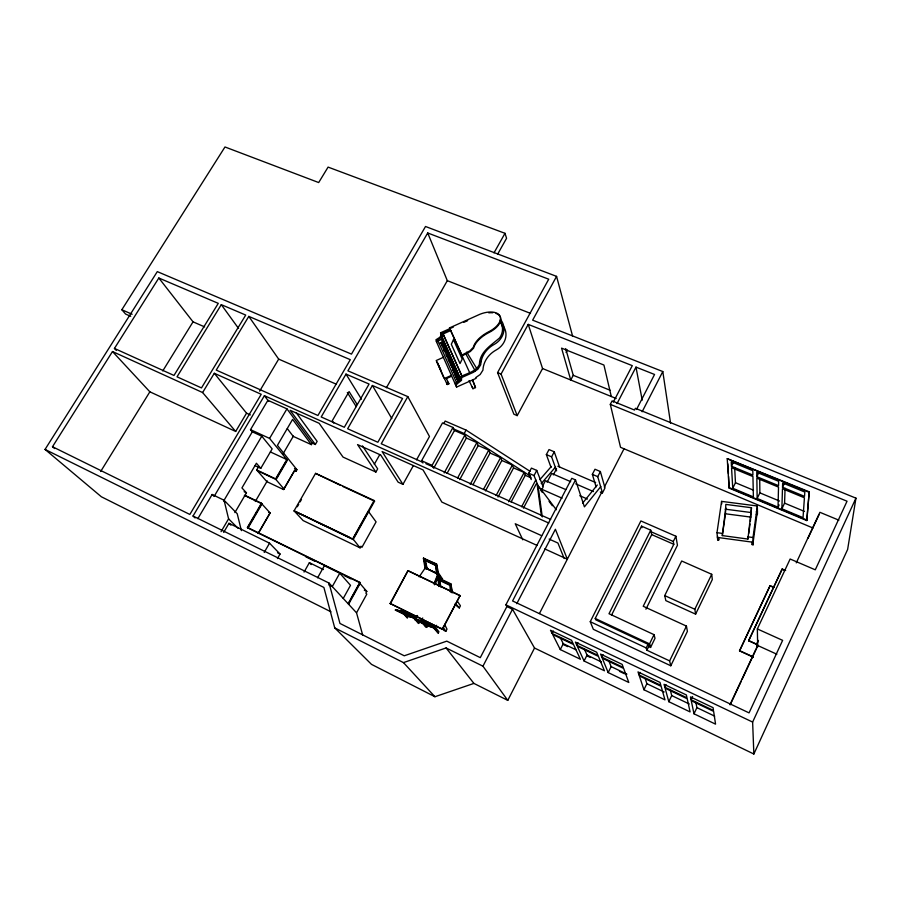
<?xml version="1.0" encoding="UTF-8"?>
<svg xmlns="http://www.w3.org/2000/svg" width="901" height="901" viewBox="0 0 901 901"><rect width="100%" height="100%" fill="white"/><g stroke="black" fill="none" stroke-linecap="round" stroke-linejoin="round"><path stroke-width="1.35" d="M500.01 321.195A17.063 15.069 -21.6 0 1 499.605 337.92C491.225 345.241 479.704 351.784 479.4 364.387C475.987 371.955 466.864 373.273 460.22 376.821L461.515 378.566L461.503 380.335L455.917 384.828L456.593 387.081L476.111 378.341L475.784 377.575L480.177 374.501L482.947 370.12A24.924 22.322 -20.7 0 1 496.169 349.993A18.369 16.252 -21.6 0 0 503.265 326.072M773.835 587.227L770.118 585.605L739.541 650.882L753.225 657.156M778.047 507.207L778.509 487.103L756.851 478.161L757.155 498.478L778.047 507.207L779.128 504.943M781.877 508.806L782.473 488.736L804.424 497.791L803.039 517.647L781.877 508.806L784.568 503.141L785.086 488.286M782.518 487.295L782.654 482.936L804.818 492.047L804.514 496.361L782.518 487.295L784.197 483.769M757.606 642.548L756.716 644.463L748.618 640.78L782.203 568.993L785.649 570.479M806.8 520.575L809.211 491.811L727.22 458.677L729.112 488.094L806.8 520.575L809.211 491.811M752.11 542.12L752.177 544.609L753.202 544.745L753.022 537.525L757.347 505.99L721.577 501.373L716.993 532.682L717.669 539.913L718.671 540.048L718.818 539.102M752.177 544.609L752.312 543.652L753.326 543.799L753.202 544.745M757.426 510.968L753.135 542.256L717.433 537.424L717.579 536.478M756.322 514.392L757.336 514.527L757.459 513.581L757.347 505.99M750.387 521.24L751.49 507.736L725.801 504.402L725.463 513.784L722.298 535.588L747.92 539.057L748.303 536.309M747.92 539.057L751.49 507.736M748.686 533.572L750.015 523.977M722.298 535.588L725.801 507.927M717.669 539.913L717.804 538.967M812.893 527.975L620.541 447.324L610.304 404.369L612.106 400.9L634.507 410.045L635.408 408.299L855.95 498.152L847.627 549.464L753.855 754.024L534.53 648.033L512.523 609.234L506.891 606.553L505.889 604.819L571.786 478.318L575.514 479.94L584.411 506.869L600.832 486.506M480.323 363.204L480.751 360.85M436.309 341.445L441.873 336.388L441.332 333.426L441.366 335.273L439.632 337.436L435.926 339.812L436.658 342.155M461.503 378.375L460.343 378.634L441.22 335.803L443.416 334.834M460.343 378.634L441.422 335.251M433.899 583.904L437.976 573.869L425.317 567.844L419.156 576.843M434.485 584.738L438.562 574.725L437.976 573.869M422.715 617.996L421.679 620.541L435.093 627.603L436.647 625.305M434.924 582.62L437.92 575.334M434.913 584.535L438.9 574.827M753.855 754.024L752.628 722.073L855.95 498.152M451.243 358.474L450.838 358.08M756.727 648.224L756.637 644.226L758.473 640.42M729.99 704.706L757.662 645.488L776.853 654.216M796.281 562.855L819.91 512.309L838.887 520.181M730.26 704.683L741.163 681.359M742.064 679.433L756.198 649.17M808.006 538.314L818.998 514.798M748.618 640.78L782.203 568.993M757.696 646.895L757.347 628.943L790.143 559.014L815.281 569.815L847.041 501.215L610.304 404.369M739.541 650.882L770.118 585.605M693.995 713.795L691.247 700.696L713.637 711.373L715.563 724.156L693.995 713.795L696.912 707.634L695.854 702.307M691.056 699.75L690.459 696.901L713.085 707.679L713.502 710.461L691.056 699.75L692.576 696.552M668.801 701.688L665.118 688.218L687.204 698.759L690.098 711.925L668.801 701.688L671.729 695.595L670.107 689.366M695.606 614.155L712.308 579.546L711.711 574.286L681.697 561.008L664.724 595.606L665.828 600.629L695.606 614.155L694.829 609.245L711.711 574.286M670.794 665.783L687.407 631.364L686.438 626.094L643.213 606.272L673.802 544.305L673.295 541.49L675.896 536.23L640.881 520.947L590.256 621.701L593.331 629.315L670.794 665.783L669.612 660.906L686.438 626.094M664.848 687.249L664.048 684.321L686.371 694.953L687.001 697.813L664.848 687.249L666.076 684.726M757.155 498.478L759.87 492.858L759.723 479.197M756.829 476.708L756.761 472.293L778.644 481.292L778.543 485.662L756.829 476.708L759.081 472.056M643.933 689.749L639.338 675.919L661.131 686.314L664.961 699.84L643.933 689.749L646.873 683.701L645.24 678.599M669.612 660.906L646.884 650.229L646.22 647.943L648.01 644.271L648.675 646.569L650.556 647.459L649.542 643.866L654.036 634.664L608.997 613.739L650.747 530.182L641.546 526.15L595.223 618.469L595.741 619.809L649.903 645.161M646.884 650.229L648.675 646.569M650.556 647.459L655.016 638.325L654.036 634.664M729.112 488.094L728.605 476.449M639.012 674.928L638.009 671.909L660.016 682.406L660.85 685.346L639.012 674.928L640.228 672.416M732.75 488.286L731.556 467.72L752.943 476.55L753.382 496.901L732.75 488.286L735.464 482.711L734.664 467.506M731.477 466.256L731.218 461.785L752.808 470.671L752.909 475.086L731.477 466.256L733.729 461.639M645.927 609.211L677.451 545.251L675.896 536.23M608.175 672.574L602.273 658.226L623.65 668.429L628.797 682.474L608.175 672.574L611.126 666.605L608.716 660.546M601.857 657.201L600.573 654.081L622.152 664.364L623.278 667.416L601.857 657.201L603.084 654.723M611.599 615.023L651.716 534.62L650.747 530.182M449.79 584.738L450.523 592.103M584.085 661.007L577.327 646.321L598.422 656.39L604.447 670.783L584.085 661.007L587.047 655.083L584.276 648.889M452.685 592.802L451.086 585.346L439.35 579.748L439.947 585.751M576.843 645.274L575.379 642.086L596.676 652.223L597.982 655.354L576.843 645.274L578.082 642.818M436.636 569.905L435.487 564.848L425.159 559.96L426.297 568.846L425.035 568.249L423.402 558.26L436.535 563.936L438.483 573.036L442.504 578.96L441.817 580.233L437.796 574.32L436.535 563.936M435.487 564.848L436.523 573.712M560.298 649.576L552.718 634.574L573.52 644.508L580.402 659.239L560.298 649.576L563.271 643.708L560.399 637.863M552.167 633.504L550.522 630.238L571.538 640.251L573.025 643.449L552.167 633.504L553.405 631.072M572.608 336.174L556.57 276.37L425.52 226.489L351.48 354.116L157.303 271.618L45.05 449.419L323.887 587.452L334.733 627.884L403.468 662.607L446.085 647.943L473.903 683.408L507.781 700.381L534.53 648.033M642.143 411.78L662.798 371.55L532.649 320.159L556.57 276.37M539.429 613.558L601.789 492.092M604.334 487.126L624.021 448.777M600.348 491.991L602.442 492.903L604.999 487.914L600.37 471.55L594.987 469.241L592.351 474.354L596.079 486.878M602.442 492.903L597.735 476.663L600.37 471.55M636.534 409.459L654.554 374.467L635.982 367.112L617.005 403.625M575.514 479.94L512.59 600.956L749.058 712.882L782.631 640.352L757.347 628.943M507.781 700.381L482.947 666.188L512.523 609.234M516.78 603.693L555.388 529.281L567.337 559.194L544.767 548.923M506.891 606.553L480.289 657.651L446.795 641.14L404.245 655.793L339.959 623.447L329.056 583.082L193.039 516.025L264.398 395.708L548.777 523.042M613.311 402.116L632.288 365.648L528.223 324.383L501.057 374.061L517.197 415.62L542.56 368.543L528.223 324.383M542.492 486.281L545.42 480.706L565.783 489.592M541.625 489.953L543.213 486.934L536.748 470.412L531.421 468.103L528.696 473.25L531.263 479.569M547.11 482.148L551.694 473.43L570.682 481.675M553.327 474.906L556.57 468.723M551.018 467.382L546.355 454.588L549.013 449.565L554.261 451.806L559.656 467.236M521.645 506.734L535.813 479.906M523.458 508.153L536.275 483.871M556.615 470.885L551.603 456.852L554.261 451.806M442.492 629.303L460.084 595.561L408.007 570.637L390.144 603.479L442.492 629.303L390.144 603.479M511.092 502.015L525.272 475.289L524.123 472.496L513.581 467.901L512.376 465.062L501.857 460.479L500.584 457.607L490.076 453.023L488.747 450.117L478.251 445.545L476.866 442.594L466.38 438.032L464.927 435.037L454.464 430.498L452.955 427.457L442.504 422.929L421.6 460.715L422.929 463.013M442.064 628.11L443.72 630.295L445.849 631.331L446.997 629.157L444.621 624.483M454.6 604.177L459.307 607.938L460.445 605.787L457.336 601.204M539.057 488.184L534.023 475.57L536.748 470.412M432.807 627.107L433.516 625.79L434.8 626.42L438.922 631.77L438.224 633.076L432.807 627.107L427.93 625.699L433.516 625.79M434.102 627.738L434.8 626.42L428.504 625.79L415.192 619.809L428.268 626.229L434.102 627.738L438.224 633.076M565.693 348.574L573.25 375.312L570.75 380.008L561.56 348.124L603.929 365.04L611.295 396.508M508.558 501.778L524.123 472.496M442.301 629.044L460.084 595.561M496.068 495.584L512.376 465.062M415.429 619.37L434.98 628.493L421.161 621.397L425.441 626.781L426.702 627.4L427.401 626.105M451.806 592.723L450.872 583.848L437.83 577.631L438.877 586.528M498.016 497.07L513.581 467.901M485.526 490.876L501.857 460.479M418.672 623.447L419.359 622.152L415.023 616.723L407.984 615.901L413.041 617.41L418.672 623.447L414.314 618.03L408.277 616.408L395.348 610.056L403.49 611.069L402.792 612.376L407.275 617.838L407.962 616.554L406.475 614.73M566.065 352.482L567.382 350.005M426.702 627.4L422.445 622.017L423.143 620.71L416.431 619.494M408.277 616.408L415.023 616.723L414.314 618.03M438.483 573.036L437.796 574.32L426.533 568.463L436.039 572.98M483.51 489.356L500.584 457.607M470.243 484.321L488.747 450.117M407.275 617.838L401.531 611.745L402.229 610.45M425.035 568.249L425.722 566.966M426.297 568.846L426.984 567.562L425.159 559.96M472.991 484.659L490.076 453.023M459.735 479.625L478.251 445.545M457.573 478.037L476.866 442.594M390.37 603.749L408.007 570.637M452.978 428.662L464.195 433.527L466.076 430.104L530.047 471.313M517.197 415.62L513.897 414.223L497.566 372.609L548.72 279.209L427.716 232.965L347.899 370.84L407.815 396.609L429.484 436.501L416.555 459.825M444.182 472.946L464.927 435.037M447.076 473.352L466.38 438.032M454.464 430.498L433.696 468.261L432.063 465.389L421.6 460.715M350.962 599.007L359.713 583.161L366.797 591.405L365.862 593.095L366.797 594.176L356.537 612.826L362.72 635.194M359.882 582.373L348.191 603.546L348.687 604.087L360.355 582.936L359.882 582.373L247.415 527.423L261.459 503.242L245.049 495.37M349.611 601.44L348.687 604.087M432.063 465.389L452.955 427.457M362.484 445.871L377.688 468.858L375.897 472.045L357.551 444.587L380.74 455.016L398.141 482.181L402.95 484.366L413.154 465.963M343.247 598.444L350.5 585.335L339.767 573.171L324.405 565.67L317.603 577.789M443.821 423.481L445.162 421.06L466.076 430.104M294.942 511.779L303.153 520.587L360.085 547.842L361.008 546.186L361.932 547.357L376.077 521.893L368.374 511.351M353.147 539.553L352.663 538.956L374.118 500.528L315.553 473.374L294.008 510.957L353.147 539.553L374.579 501.17L374.118 500.528M353.642 537.739L367.709 512.556M339.767 573.171L332.289 586.585L328.741 584.839M374.309 464.308L379.738 454.656M494.007 252.854L504.999 233.314L328.088 167.102L318.684 182.554L224.98 146.976L121.838 309.73L125.588 314.055L130.724 316.33M497.645 254.172L506.576 238.281L504.999 233.314M304.054 572.079L309.37 562.674L323.369 569.545M407.815 396.609L381.247 443.765L422.434 462.157M386.383 387.768L447.313 280.661L427.716 232.965M372.395 385.482L347.64 428.763L377.857 442.256L402.556 398.49L372.395 385.482L391.845 418.616M277.463 558.564L280.053 554.025L269.534 543.168L229 523.301L223.673 532.423M297.319 506.745L298.715 504.323M300.101 501.902L301.486 499.481M264.218 552.426L269.534 543.168M258.204 533.358L269.714 513.446M258.801 466.38L256.695 469.973L266.842 481.652L283.533 489.536L294.492 470.581L296.012 471.291L296.925 469.714L277.429 445.342L292.6 419.382L311.397 444.655L312.298 443.101L286.946 408.851L267.89 400.303L250.512 429.653L252.314 431.827L261.797 436.197L272.147 448.912L260.783 468.329L254.949 465.592M258.238 533.538L270.131 512.973L261.65 503.682L258.249 509.538M283.533 489.536L282.452 488.274L283.984 488.995L294.976 469.984L296.012 471.291M312.298 443.101L315.35 444.486L317.141 441.377L296.102 412.557M286.833 459.555L287.374 460.231L276.168 479.535L275.616 478.881L286.833 459.555L270.39 451.942M248.057 527.085L254.172 516.555M255.535 514.212L256.886 511.869M277.181 476.933L286.281 461.256M359.094 582.316L248 528.031L262.033 503.873L261.459 503.242M346.007 374.106L321.207 416.96L344.317 427.277L369.072 384.051L346.007 374.106L361.47 399.199M255.298 501.485L267.293 480.875M282.824 454.217L293.411 436.039M234.879 512.59L246.446 492.824L241.93 487.925L256.402 463.238L260.783 468.329M287.374 460.231L269.59 438.415L286.946 408.851M221.06 531.68L228.584 518.83L224.067 500.246L212.152 494.48L197.837 518.661M223.606 501.057L261.797 436.197M252.314 431.827L214.1 496.451L212.152 494.48M235.668 431.455L246.536 413.165L214.303 373.284L202.624 392.554L235.668 431.455L149.859 391.811L112.49 351.536L52.495 446.727L54.634 448.552M259.634 391.147L278.679 359.116L248.8 316.386L216.24 370.086L317.929 415.496L350.286 359.679L248.8 316.386M221.297 304.651L177.024 376.821L201.486 387.926L245.725 315.068L221.297 304.651L238.562 328.46M100.664 471.505L149.859 391.811M162.766 370.908L193.039 321.837L158.824 278.004L114.45 348.428L116.308 350.444M416.239 615.946L414.742 618.165L415.26 618.807L417.512 615.484M416.904 615.631L415.35 617.917L402.037 610.901M582.575 503.163L597.307 484.986M460.985 379.186L455.399 383.68L455.557 384.795M541.231 483.612L555.59 466.966M539.845 479.681L551.311 466.459M462.01 376.381L443.112 333.978L450.669 330.566L469.984 373.397M449.824 328.651L449.498 327.919L480.03 314.212A18.606 9.81 -23.2 0 1 499.92 315.992A18.606 9.81 -23.2 0 1 488.826 331.703A25.555 13.808 -23 0 0 473.295 347.369L470.007 350.771L461.943 355.073L462.269 355.816L470.333 351.514L473.611 348.101A25.543 13.808 -23 0 1 489.142 332.446A18.606 9.821 -23.2 0 0 496 313.447M441.839 334.553L440.544 332.807L453.383 327.052M463.812 322.367L467.63 320.655M457.055 383.668L438.066 340.95L442.335 339.035M443.326 341.276L439.294 343.686M440.916 342.988C448.991 339.519 436.478 345.612 442.639 342.098M444.013 342.797L441.31 343.878L443.821 342.391M441.22 343.675L443.866 342.493M441.76 344.892L444.598 344.114L441.805 344.993M444.756 344.475L442.064 345.567L444.891 344.779M442.2 345.871L444.846 344.678M445.207 345.466L442.368 346.254L445.06 345.162M445.162 345.365L442.549 346.66M445.826 346.862L442.988 347.64L445.691 346.547M445.252 347.944L443.292 348.338L445.95 347.144M446.581 348.563L443.889 349.656L446.727 348.878M446.682 348.777L444.069 350.061M446.13 349.937L444.182 350.331L446.84 349.137M446.885 349.239L444.182 350.331M444.317 350.635L446.085 349.836M444.486 351.018C452.809 347.696 439.812 353.924 446.265 350.219M446.952 351.762L445.128 352.46L447.087 352.077M445.488 353.248L448.101 351.964M446.22 354.893C454.16 351.075 441.456 357.1 447.853 353.789M446.513 355.557L449.126 354.273M443.517 357.258L436.208 360.535L443.675 377.474M449.351 354.757L446.637 355.85L449.486 355.062M449.441 354.96L446.828 356.255M449.971 356.154L447.268 357.246L450.106 356.458M450.421 357.156L447.572 357.945L450.286 356.852M451.018 358.497L448.169 359.285L450.883 358.181M450.973 358.395L448.349 359.69M451.322 359.161L448.473 359.95L451.176 358.823M451.277 359.071L448.653 360.355M450.601 359.95L448.957 361.053L451.626 359.859M451.581 359.758L448.957 361.053M452.257 361.267L449.408 362.056L452.122 360.952M449.712 362.754L452.572 361.965L449.757 362.855M453.169 363.306L450.309 364.094L453.023 362.99M453.124 363.204L450.5 364.5M452.572 364.376L450.613 364.77L452.437 364.072M452.527 364.274L450.793 365.175M451.108 365.874L453.642 364.364M453.507 366.47L451.547 366.865L453.372 366.166M454.712 366.775L451.863 367.563L454.577 366.47M455.343 368.182L452.662 369.376L454.262 368.171M455.208 367.867L452.482 368.971M455.647 368.858L452.921 369.962L455.455 368.441M455.501 368.543L452.786 369.647M455.061 369.962L453.102 370.345L455.771 369.151M455.816 369.241L453.102 370.345M455.016 369.86L453.282 370.761M456.593 370.975L453.732 371.764L456.402 370.57M453.777 371.865L456.447 370.66M456.548 370.874L453.913 372.169M456.908 371.674L454.036 372.462L456.717 371.268M454.081 372.563L456.762 371.358M456.863 371.584L454.228 372.879M457.505 373.025L454.645 373.814L457.325 372.609M451.502 375.345L444.384 378.533L437.154 362.134L440.69 369.68M457.37 372.71L454.645 373.814M457.46 372.924L454.825 374.219M454.949 374.489L457.629 373.296L454.949 374.489L456.92 374.106M446.389 378.555L451.311 376.348M456.875 374.005L455.129 374.906M455.444 375.604L458.08 374.309L455.444 375.604L457.044 374.399M457.089 374.489L455.253 375.199M457.821 376.145L455.85 376.539L458.541 375.334M455.895 376.629L458.575 375.435M457.787 376.044L456.041 376.945M456.356 377.654L459.037 376.449M458.891 376.134L456.165 377.237M458.755 378.24L456.784 378.634L459.465 377.429M458.62 377.924L456.784 378.634M456.965 379.039L458.71 378.138M457.089 379.31L459.814 378.206M457.269 379.726L459.96 378.521M447.234 384.536L448.867 383.803L448.214 382.351L446.592 383.071L447.234 384.536L444.103 377.823M457.404 380.019L460.276 379.231M457.584 380.425L460.231 379.13M500.37 319.337A18.516 16.342 -21.6 0 1 494.075 344.486A25.127 22.457 -20.8 0 0 480.729 364.747L477.935 369.162L473.509 372.259L460.738 377.981L461.515 378.566M459.442 380.267L456.413 382.193M469.016 380.616L472.957 388.714L475.491 387.576L472.608 379.907M334.733 627.884L371.505 664.375L434.935 696.732L473.903 683.408M441.22 335.803L442.368 335.566M442.087 338.494L441.242 338.675L459.747 380.143M423.143 620.71L417.467 620.564L422.445 622.017M403.49 611.069L397.645 610.822L402.792 612.376M415.192 619.809L418.672 620.665M756.277 511.779L757.29 511.914L757.336 514.527M725.114 509.155L750.837 512.5M725.463 513.784L750.961 517.118M716.993 532.682L722.118 533.369M747.853 536.838L753.022 537.525M395.348 610.056L398.94 610.968M447.313 280.661L530.498 313.379M573.25 375.312L609.988 390.201M542.56 368.543L616.183 398.501M727.22 458.677L808.985 492.261M497.566 372.609L501.057 374.061M735.464 482.711L753.518 490.212M759.87 492.858L779.523 501.035M784.568 503.141L804.469 511.419M729.314 487.666L791.472 513.649M794.063 514.73L807.014 520.136M158.824 278.004L218.279 303.355L173.983 375.447L114.45 348.428M546.355 454.588L551.603 456.852M592.351 474.354L597.735 476.663M557.865 466.256L595.651 482.564M782.192 569.297L784.197 570.164M575.739 483.871L593.466 491.563M193.039 321.837L204.628 326.883M278.679 359.116L336.456 384.265M528.696 473.25L534.023 475.57M579.782 495.708L587.418 499.041M525.272 475.289L531.128 477.857M651.096 531.77L673.295 541.49M771.357 586.427L773.824 587.52M651.716 534.62L673.802 544.305M540.352 488.635L562.1 498.197M121.838 309.73L132.132 314.258M425.914 463.711L550.669 519.426M214.303 373.284L261.222 394.289L189.852 514.46L52.495 446.727M541.602 535.667L515.237 523.751L522.794 539.812M549.137 539.08L557.933 543.044L564.206 558.53M664.724 595.606L694.829 609.245M748.607 640.51L757.651 644.688M112.49 351.536L202.624 392.554M246.536 413.165L250.354 414.91M375.897 472.045L343.033 457.089L319.179 423.312L290.133 410.282L315.35 444.486M537.142 545.454L441.85 502.082L423.031 469.905L382.103 451.547L402.95 484.366M311.397 444.655L293.219 436.366L287.295 428.617M739.53 650.623L753.213 656.908M250.512 429.653L269.59 438.415M340.229 485.245L315.553 473.374M342.774 486.427L374.579 501.17M294.503 468.588L296.925 469.714M595.223 618.469L649.542 643.866M590.256 621.701L646.22 647.943M256.695 469.973L275.616 478.881M257.269 470.637L276.168 479.535M423.402 558.26L436.298 564.364M423.673 559.803L436.546 565.896M505.889 604.819L752.628 722.073M441.242 578.363L442.504 578.96M437.593 578.07L450.646 584.287M295.179 511.363L349.205 537.142M294.008 510.957L352.663 538.956M437.841 579.58L450.86 585.796M563.271 643.708L575.829 649.722M587.047 655.083L601.406 661.953M611.126 666.605L626.882 674.139M646.873 683.701L664.172 691.979M671.729 695.595L689.254 703.974M696.912 707.634L714.662 716.137M244.115 491.709L246.446 492.824M562.663 644.192L567.709 646.614M586.641 655.669L590.425 657.482M619.438 671.358L624.483 673.779M408.221 570.919L460.265 595.831M244.351 495.392L262.033 503.873M268.599 512.23L270.131 512.973M305.889 556.863L314.652 561.143M344.689 575.818L350.951 578.881M364.286 590.178L366.797 591.405M402.691 611.7L410.743 615.653M422.299 621.318L433.933 627.028M401.531 611.745L409.978 615.822M396.609 609.763L414.077 618.232M395.584 609.617L408.513 615.969M396.361 610.191L409.268 616.532M416.183 619.933L429.236 626.341M418.109 621.532L419.359 622.152M277.564 552.797L280.053 554.025M446.085 647.943L482.947 666.188M331.027 611.835L101.362 496.778L45.05 449.419M464.195 433.527L530.565 476.224M193.039 516.025L195.078 517.951M229 523.301L230.881 525.159M228.584 518.83L237.954 528.2M247.415 527.423L248 528.031M224.067 500.246L237.222 513.728L241.389 530.644M309.37 562.674L311.149 564.6M329.056 583.082L356.537 612.826M403.468 662.607L434.935 696.732M455.872 603.963L459.307 607.938M275.785 479.355L283.984 488.995M415.496 618.277L417.231 620.451M352.978 538.944L360.085 547.842M264.398 395.708L268.644 401.294M538.832 486.484L556.322 509.775M540.735 490.279L542.391 492.487M549.036 501.328L552.347 505.743M425.317 567.844L425.925 568.711M426.984 567.562L428.369 569.556M333.775 423.087L332.232 420.823L349.081 391.575L357.19 404.504M437.199 574.703L439.891 578.645M439.238 575.39L440.578 577.372M443.146 627.265L445.849 631.331M347.335 392.521L356.244 406.644M466.752 352.178L476.82 368.644M465.997 354.239L475.345 371.133M446.232 378.138L448.867 383.803M449.498 327.919L462.269 355.816M438.066 340.95L436.602 342.087L456.593 387.081M444.677 351.424L447.324 350.23M475.491 387.576L472.71 380.56M472.113 386.822L472.957 388.714M440.544 332.807L440.916 333.618M441.411 334.744L441.051 333.933L450.32 329.755L450.849 330.971M443.112 333.978L461.729 375.559M460.22 376.821L461.075 378.758M424.202 560.625L424.81 563.159M641.546 526.15L641.929 527.749M439.35 579.748L441.051 587.227M635.982 367.112L642.21 400.179M423.639 557.832L423.887 559.363M437.83 577.631L438.066 579.14M662.798 371.55L670.569 423.245M450.872 583.848L451.086 585.346M537.998 485.38L542.278 516.949M537.097 484.028L541.388 515.732M718.446 537.559L718.671 540.048M721.577 501.373L721.769 503.873M727.794 463.835L728.425 473.656M753.27 541.298L753.326 543.799M499.672 321.432A17.029 15.047 -21.6 0 1 502.972 330.633M488.815 312.838A18.606 9.821 -23.2 0 1 492.689 312.793M453.44 339.722L451.311 344.238L459.994 363.587L462.179 359.116L453.44 339.722"/></g></svg>
